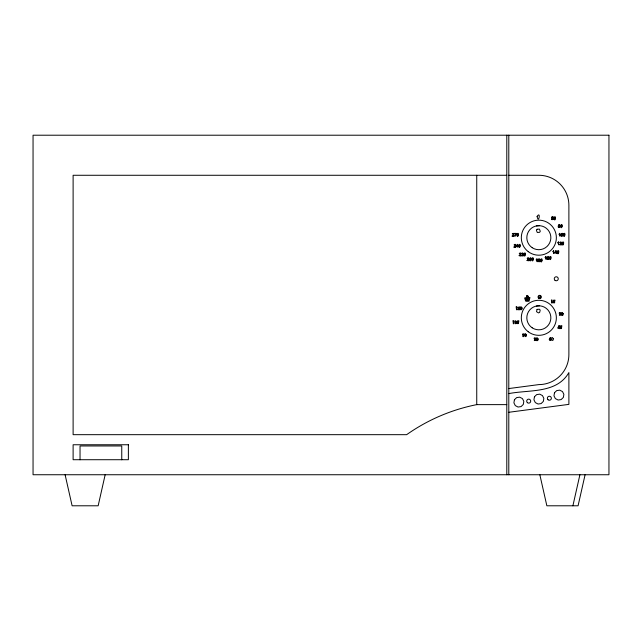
<?xml version="1.0" encoding="UTF-8"?>
<svg xmlns="http://www.w3.org/2000/svg" width="641" height="641" viewBox="0 0 641 641"><rect width="100%" height="100%" fill="white"/><g stroke="black" fill="none" stroke-linecap="round" stroke-linejoin="round"><path stroke-width="0.96" d="M105.164 474.741L98.153 505.789L72.112 505.789L65.102 474.741M572.894 505.789L579.905 474.741M585.089 474.741L578.078 505.789L546.853 505.789L539.842 474.741M508.794 388.558L538.841 384.6A30.047 30.047 0 0 0 568.888 354.553L568.888 205.32A30.047 30.047 0 0 0 538.841 175.273L508.794 175.273M508.794 393.606C529.145 389.592 556.805 393.75 568.888 372.557L568.888 404.375L508.794 412.283M536.429 225.904L539.562 225.68M536.429 306.029L539.562 305.805M506.791 175.273L73.114 175.273L73.114 434.678L406.634 434.678A183.534 183.534 0 0 1 476.744 404.631L506.791 404.631M508.794 135.211L508.794 474.741M506.791 135.211L506.791 474.741M476.744 175.273L476.744 404.631M121.758 459.773L121.758 445.968L80.037 445.968L80.037 459.773M526.934 295.621C526.149 306.406 529.554 293.562 526.934 295.621M516.734 322.022L516.358 323.593L515.26 323.689L514.963 321.189A0.865 0.865 0 0 1 515.733 320.78L516.734 322.022M522.127 308.041L521.75 309.603L520.652 309.699L520.356 307.207A0.865 0.865 0 0 1 521.125 306.791L522.127 308.041M526.485 334.931L526.109 336.501L525.011 336.597L524.715 334.105A0.865 0.865 0 0 1 525.484 333.689L526.485 334.931M538.16 339.001L537.783 340.563L536.693 340.659L536.397 338.168A0.865 0.865 0 0 1 537.158 337.751L538.16 339.001M553.359 338.769L552.983 340.339L551.885 340.435L551.589 337.935A0.865 0.865 0 0 1 552.358 337.519L553.359 338.769M563.223 313.77L562.846 315.332L561.756 315.428L561.46 312.936A0.865 0.865 0 0 1 562.221 312.52L563.223 313.77M518.152 234.806C516.934 238.628 516.942 230.968 518.152 234.806M519.979 245.799C518.769 249.621 518.777 241.961 519.979 245.799M525.155 254.421C523.945 258.243 523.945 250.591 525.155 254.421M530.828 259.268C529.618 263.098 529.618 255.439 530.828 259.268M533.064 259.268C531.854 263.098 531.854 255.439 533.064 259.268M541.813 260.35C540.595 264.172 540.603 256.512 541.813 260.35M550.755 257.978C549.545 261.8 549.545 254.14 550.755 257.978M555.25 218.277C554.032 222.106 554.04 214.447 555.25 218.277M558.519 252.153C557.301 255.983 557.309 248.323 558.519 252.153M561.909 226.081C560.699 229.903 560.699 222.243 561.909 226.081M562.429 234.806C561.212 238.628 561.22 230.968 562.429 234.806M563.367 243.428C562.157 247.25 562.157 239.59 563.367 243.428M564.665 234.806C563.447 238.628 563.455 230.968 564.665 234.806M547.013 257.658L547.15 258.932A0.913 0.913 0 0 0 547.59 259.365C549.049 260.038 549.385 257.249 547.847 257.554A0.817 0.817 0 0 0 547.35 257.914C549.545 256.352 547.975 255.527 547.013 257.658M516.662 234.342C517.744 240.824 520.043 230.015 516.662 234.342M518.497 245.335C519.579 251.817 521.87 241.016 518.497 245.335M523.673 253.956C524.747 260.446 527.046 249.637 523.673 253.956M529.346 258.812C530.419 265.294 532.719 254.485 529.346 258.812M531.581 258.812C532.655 265.294 534.955 254.485 531.581 258.812M540.323 259.885C541.405 266.368 543.704 255.567 540.323 259.885M549.273 257.514C550.347 263.996 552.646 253.195 549.273 257.514M553.76 217.82C554.842 224.302 557.141 213.493 553.76 217.82M557.029 251.697C558.111 258.179 560.41 247.37 557.029 251.697M560.426 225.616C561.5 232.098 563.8 221.289 560.426 225.616M560.939 234.342C562.021 240.824 564.32 230.015 560.939 234.342M561.885 242.963C562.958 249.445 565.258 238.644 561.885 242.963M563.175 234.342C564.256 240.824 566.556 230.015 563.175 234.342M539.954 260.27L539.69 261.432A0.889 0.889 0 0 1 539.081 261.808C537.358 261.063 538.752 261.72 539.49 261.103A1.763 1.763 0 0 0 539.602 260.486C538.56 261.768 537.142 259.004 538.969 258.876A0.921 0.921 0 0 1 539.69 259.212L539.954 260.27M512.135 236.096L514.026 236.225L512.616 235.88L513.954 234.47A0.865 0.865 0 0 0 514.01 233.973C513.665 232.258 511.286 234.558 512.64 233.861C514.659 233.236 512.728 235.447 512.135 236.096M513.962 247.089L515.861 247.218L514.451 246.873L515.781 245.463A0.865 0.865 0 0 0 515.837 244.966C515.5 243.251 513.12 245.551 514.475 244.854C516.494 244.229 514.563 246.44 513.962 247.089M519.138 255.711L521.029 255.839L519.619 255.495L520.957 254.084A0.865 0.865 0 0 0 521.013 253.588C520.676 251.873 518.297 254.173 519.651 253.475C521.662 252.85 519.731 255.062 519.138 255.711M521.373 255.711L523.264 255.839L521.854 255.495L523.192 254.084A0.865 0.865 0 0 0 523.248 253.588C522.904 251.873 520.524 254.173 521.886 253.475C523.897 252.85 521.966 255.062 521.373 255.711M527.046 260.567L528.937 260.687L527.527 260.35L528.865 258.94A0.865 0.865 0 0 0 528.921 258.435C528.585 256.721 526.205 259.028 527.559 258.331C529.57 257.698 527.639 259.909 527.046 260.567M559.585 244.718L561.476 244.846L560.066 244.501L561.404 243.091A0.865 0.865 0 0 0 561.46 242.594C561.115 240.88 558.736 243.179 560.098 242.482C562.109 241.857 560.178 244.069 559.585 244.718M548.536 258.483L548.095 259.14L547.478 258.812A0.825 0.825 0 0 1 547.414 258.331L548.087 257.85L548.536 258.483M553.039 218.749L552.55 219.446L551.532 219.118A0.833 0.833 0 0 0 552.069 219.687L553.183 219.398A1.018 1.018 0 0 0 553.399 218.91C553.824 217.371 551.332 218.293 552.125 217.195L553.271 216.858L551.845 216.858L551.564 218.333L552.67 218.148L553.039 218.749M538.44 259.717C539.249 262.121 540.018 257.802 538.44 259.717M516.213 322.255C515.244 325.604 515.148 319.05 516.213 322.255M521.606 308.273C520.636 311.614 520.54 305.06 521.606 308.273M525.965 335.171C524.971 338.504 524.907 331.966 525.965 335.171M537.094 216.394C538.608 224.767 541.076 210.472 537.094 216.394M537.639 339.233C536.669 342.574 536.573 336.02 537.639 339.233M562.702 314.002C561.732 317.343 561.636 310.789 562.702 314.002M558.535 226.545C559.473 228.789 560.13 224.855 558.535 226.545M560.058 226.674C556.22 230.151 559.361 220.304 560.058 226.674M514.867 235.848L515.196 236.225L516.285 233.38L514.427 233.38L515.837 233.725L514.867 235.848M519.298 307.664L517.864 309.739L519.851 309.739L519.851 309.234L518.825 309.234L519.707 307.223A0.825 0.825 0 0 0 519.17 306.823L517.936 307.816L518.809 307.311L519.298 307.664M514.427 399.776L513.906 402.828L515.284 405.601L518.032 407.035L521.093 406.586L523.304 404.415L523.817 401.37L522.439 398.598L519.699 397.164L516.638 397.612L514.427 399.776M534.458 396.771L533.937 399.824L535.315 402.596L538.063 404.03L541.124 403.582L543.336 401.41L543.848 398.365L542.47 395.593L539.73 394.159L536.669 394.608L534.458 396.771M549.762 339.482L550.443 339.794L549.762 339.482M554.489 392.765L553.968 395.817L555.346 398.59L558.095 400.024L561.155 399.575L563.367 397.404L563.88 394.359L562.502 391.587L559.761 390.153L556.7 390.601L554.489 392.765M523.657 334.602L522.92 334.602L523.657 334.602M554.489 302.111L554.04 302.584L553.047 302.32C554.761 304.499 555.37 301.078 554.032 300.653L554.994 300.653L554.994 300.14L553.624 300.14L553.271 301.743L554.489 302.111M518.369 322.824L517.928 323.296L516.934 323.032C518.641 325.211 519.258 321.782 517.92 321.365L518.881 321.365L518.881 320.853L517.511 320.853L517.159 322.447L518.369 322.824M561.38 327.783L560.939 328.256L559.946 327.992C561.652 330.171 562.269 326.75 560.931 326.325L561.893 326.325L561.893 325.812L560.522 325.812L560.17 327.415L561.38 327.783M559.577 225.36C558.543 226.874 558.567 223.813 559.577 225.36M535.387 339.794C533.809 339.842 533.825 341.188 535.812 340.291A0.897 0.897 0 0 0 535.884 339.602L535.379 339.113L535.692 338.16L534.858 337.759A0.865 0.865 0 0 0 534.209 338.119L534.065 338.528L535.235 338.432L534.674 339.377L535.387 339.794M560.45 314.563C558.872 314.611 558.888 315.957 560.875 315.06A0.897 0.897 0 0 0 560.979 314.555L560.442 313.882L560.755 312.928L559.922 312.528A0.865 0.865 0 0 0 559.273 312.888L559.128 313.297L560.298 313.201L559.737 314.146L560.45 314.563M549.281 339.281L549.754 340.483L550.827 340.187L550.803 339.065L550.122 338.736L550.619 337.751L550.17 337.519L549.281 339.281M524.186 334.634L523.224 336.717L522.776 336.485L523.272 335.507L522.591 335.171L522.567 334.049L523.641 333.753L524.186 334.634M529.178 297.472L528.448 300.605L526.421 300.605L525.396 297.769L524.61 298.009L525.74 301.206L529.041 301.206L529.939 297.52L529.178 297.472M526.742 296.294L526.061 298.185L526.742 298.858L526.742 296.294M516.213 306.871L516.502 309.739L517.031 309.739L517.031 306.871L516.213 306.871M513.048 320.853L513.337 323.729L513.866 323.729L513.866 320.853L513.048 320.853M551.396 300.14L551.685 303.017L552.213 303.017L552.213 300.14L551.396 300.14M537.062 229.254L536.405 230.303L537.286 232.491L539.642 232.322L540.291 231.273L539.41 229.085L537.062 229.254M537.062 309.379L536.493 311.662L538.488 312.912L539.642 312.447L540.203 310.164L539.41 309.21L537.062 309.379M536.934 258.876L536.1 259.942L536.805 259.517L537.158 261.768L536.934 258.876M559.785 233.332L558.952 234.398L559.657 233.973L560.01 236.225L559.785 233.332M545.876 256.504L545.05 257.57L545.755 257.145L546.108 259.397L545.876 256.504M558.487 241.953L557.662 243.019L558.367 242.594L558.72 244.846L558.487 241.953M553.64 250.687L552.806 251.753L553.512 251.328L553.864 253.572L553.64 250.687M558.952 325.74L557.718 328.104L559.489 328.689L559.489 325.74L558.952 325.74M558.96 326.63L558.311 327.591L558.96 327.591L558.96 326.63M517.367 244.91L516.47 246.2L517.367 246.2L517.367 244.91M555.907 251.264L555.002 252.562L555.907 252.562L555.907 251.264M517.431 244.341L516.117 246.529L517.367 246.529L517.72 247.218L518.112 246.2L517.431 244.341M555.971 250.695L554.657 252.883L555.907 252.883L556.26 253.572L556.644 252.562L555.971 250.695M528.649 298.185L527.968 298.858L527.968 296.294L528.649 298.185M608.95 135.211L33.052 135.211L33.052 474.741L608.95 474.741L608.95 135.211M128.376 444.758L73.114 444.758L73.114 459.717L128.376 459.717L128.376 444.758M527.399 402.652A2.003 2.003 0 0 0 530.676 401.506A2.003 2.003 0 0 0 528.04 399.247A2.003 2.003 0 0 0 527.399 402.652M555.09 280.397A2.003 2.003 0 0 0 558.255 278.979A2.003 2.003 0 0 0 555.435 276.952A2.003 2.003 0 0 0 555.09 280.397M548.047 399.76A2.003 2.003 0 0 0 551.324 398.63A2.003 2.003 0 0 0 548.704 396.354A2.003 2.003 0 0 0 548.047 399.76M532.214 327.831A12.019 12.019 0 0 0 550.835 318.529A12.019 12.019 0 0 0 533.464 307.055A12.019 12.019 0 0 0 532.214 327.831M528.24 331.766A17.531 17.531 0 0 0 556.228 319.995A17.531 17.531 0 0 0 532.046 301.647A17.531 17.531 0 0 0 528.24 331.766M532.214 247.706A12.019 12.019 0 0 0 550.835 238.404A12.019 12.019 0 0 0 533.464 226.93A12.019 12.019 0 0 0 532.214 247.706M528.24 251.641A17.531 17.531 0 0 0 556.228 239.87A17.531 17.531 0 0 0 532.046 221.522A17.531 17.531 0 0 0 528.24 251.641M538.64 298.233A1.635 1.635 0 0 0 541.3 297.256A1.635 1.635 0 0 0 539.121 295.437A1.635 1.635 0 0 0 538.64 298.233M539.041 297.753A1.01 1.01 0 0 0 540.675 297.144A1.01 1.01 0 0 0 539.337 296.03A1.01 1.01 0 0 0 539.041 297.753"/></g></svg>
